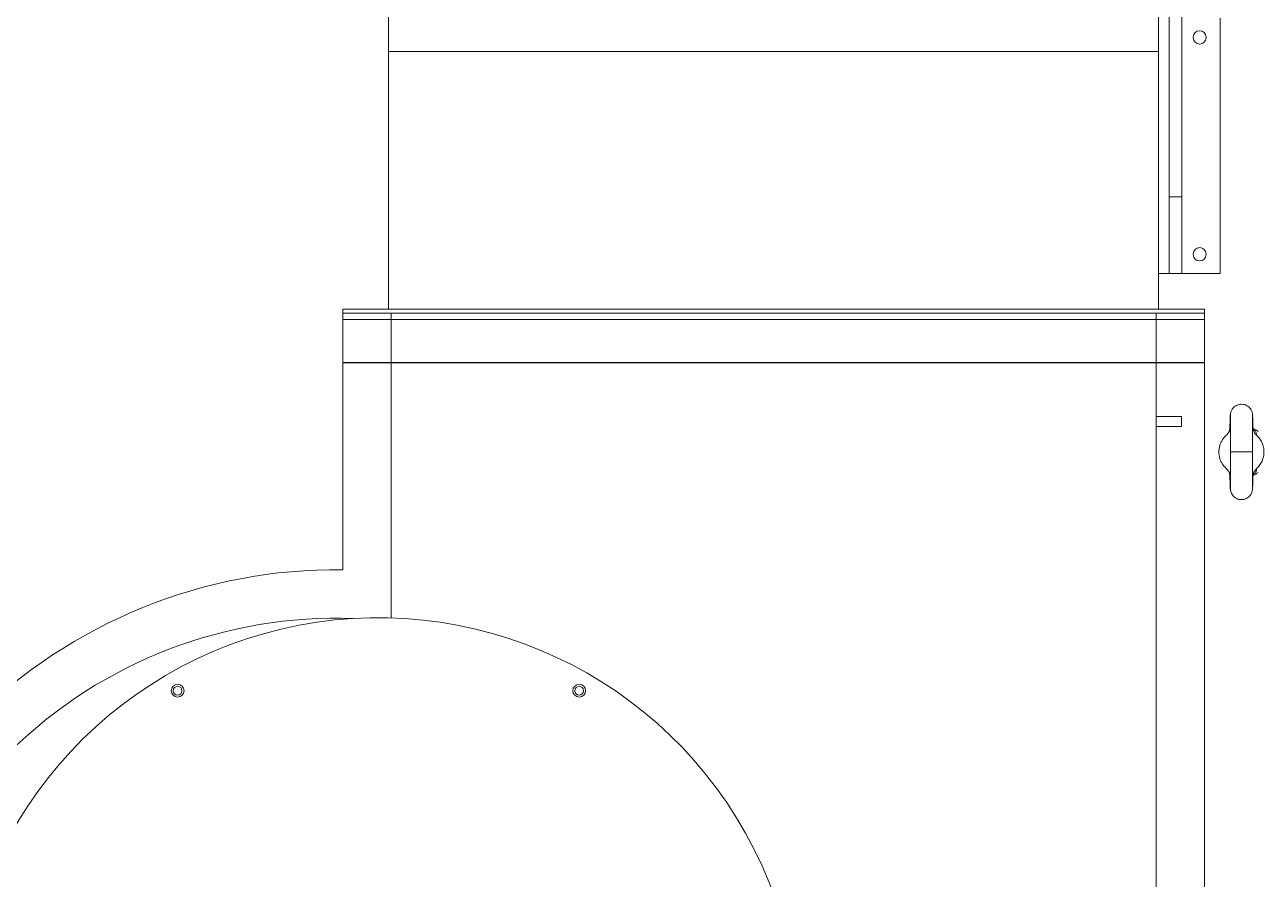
# Model space of a CAD drawing. Extents: x -2187 to 96136, y -11110 to 52208.
# Drawn here: x 38513 to 39480, y 19769 to 20440 of the extents above; entities that cross this region are included whole.
import ezdxf

# ---------------------------------------------------------------- set-up
doc = ezdxf.new("R2010")
doc.units = 0
doc.header["$LTSCALE"] = 1000
doc.header["$MEASUREMENT"] = 0

msp = doc.modelspace()

# ---------------------------------------------------------------- linework, layer by layer
at = {"color": 7, "linetype": 'Continuous', "lineweight": 15}
for p, q in [((39410.341, 20524.501), (39410.341, 20304.501)), ((39420.341, 20524.501), (39420.341, 20304.501)), ((38798.097, 20418.392), (38798.097, 20492.392)), ((39402.097, 20418.392), (39402.097, 20492.392)), ((39450.341, 20444.501), (39450.341, 20244.501)), ((39429.341, 20429.251), (39429.341, 20429.751)), ((39439.341, 20429.751), (39439.341, 20429.251)), ((38798.097, 20418.392), (39402.097, 20418.392)), ((38798.097, 20418.392), (38798.097, 20216.392)), ((39402.097, 20418.392), (39402.097, 20216.392)), ((39410.341, 20244.501), (39410.341, 20304.501)), ((39410.341, 20304.501), (39420.341, 20304.501)), ((39420.341, 20304.501), (39420.341, 20244.501)), ((39429.341, 20259.251), (39429.341, 20259.751)), ((39439.341, 20259.751), (39439.341, 20259.251)), ((39450.341, 20244.501), (39402.097, 20244.501)), ((39420.341, 20244.501), (39410.341, 20244.501)), ((38762.097, 20216.392), (39438.097, 20216.392)), ((38762.097, 20213.392), (38762.097, 20216.392)), ((38762.097, 20208.392), (38762.097, 20213.392)), ((38762.097, 20213.392), (38800.097, 20213.392)), ((38762.097, 20213.392), (39438.097, 20213.392)), ((39400.097, 20213.392), (38800.097, 20213.392)), ((38800.097, 20213.392), (38800.097, 20208.392)), ((39400.097, 20208.392), (39400.097, 20213.392)), ((39400.097, 20213.392), (39438.097, 20213.392)), ((39438.097, 20213.392), (39438.097, 20216.392)), ((39438.097, 20208.392), (39438.097, 20213.392)), ((38762.097, 20208.275), (38762.097, 20208.392)), ((38762.097, 20208.392), (38800.097, 20208.392)), ((38762.097, 20174.618), (38762.097, 20208.275)), ((38762.097, 20208.275), (38800.097, 20208.275)), ((39400.097, 20208.392), (38800.097, 20208.392)), ((38800.097, 20208.392), (38800.097, 20208.275)), ((38800.097, 20208.275), (39400.097, 20208.275)), ((38800.097, 20174.618), (38800.097, 20208.275)), ((39400.097, 20208.392), (39438.097, 20208.392)), ((39400.097, 20208.275), (39400.097, 20208.392)), ((39400.097, 20208.275), (39400.097, 20174.618)), ((39400.097, 20208.275), (39438.097, 20208.275)), ((39438.097, 20208.275), (39438.097, 20208.392)), ((39438.097, 20208.275), (39438.097, 20174.618)), ((38800.097, 20174.618), (38762.097, 20174.618)), ((38762.097, 20012.138), (38762.097, 20174.336)), ((38762.097, 20174.336), (38800.097, 20174.336)), ((39400.097, 20174.618), (38800.097, 20174.618)), ((38800.097, 20174.618), (38800.097, 20174.336)), ((38800.097, 20174.336), (39400.097, 20174.336)), ((38800.097, 20174.336), (38800.097, 19974.35)), ((39400.097, 20174.336), (39400.097, 20174.618)), ((39438.097, 20174.618), (39400.097, 20174.618)), ((39400.097, 20174.336), (39438.097, 20174.336)), ((39400.097, 19660.806), (39400.097, 20174.336)), ((39438.097, 20174.336), (39438.097, 19660.806)), ((39458.499, 20132.608), (39458.407, 20133.175)), ((39475.786, 20133.175), (39475.734, 20132.792)), ((39420.097, 20132.31), (39400.097, 20132.31)), ((39400.097, 20124.31), (39420.097, 20124.31)), ((39420.097, 20124.31), (39420.097, 20132.31)), ((39475.945, 20124.017), (39475.873, 20124.097)), ((39458.047, 20085.125), (39458.053, 20084.873)), ((39458.407, 20075.828), (39458.459, 20076.203)), ((39475.725, 20076.208), (39475.786, 20075.828))]:
    msp.add_line(p, q, dxfattribs=at)
for centre, radius in [((38632.597, 19917.299), 5), ((38632.597, 19917.299), 3.4), ((38947.597, 19917.299), 5), ((38947.597, 19917.299), 3.4)]:
    msp.add_circle(centre, radius, dxfattribs=at)
for centre, radius, start, end in [((39434.341, 20429.751), 5, 0, 180), ((39434.341, 20429.251), 5, 180, 0), ((39434.341, 20259.751), 5, 0, 180), ((39434.341, 20259.251), 5, 180, 0), ((39467.097, 20104.501), 20.64, 50.961752, 63.287183), ((39467.097, 20104.501), 20.64, 296.623254, 309.038248), ((38757.248, 19607.917), 404.25, 89.312793, 180.438094), ((38757.248, 19607.917), 366.25, 87.912772, 180.438094), ((38790.097, 19644.501), 330, 310.070919, 180)]:
    msp.add_arc(centre, radius, start, end, dxfattribs=at)
for points, knots in [([(39458.406, 20133.593), (39458.392, 20133.511), (39458.364, 20133.355), (39458.314, 20132.372), (39458.261, 20131.067), (39458.205, 20129.405), (39458.145, 20127.454), (39458.093, 20125.622), (39458.063, 20124.487), (39458.053, 20124.13)], [0, 0, 0, 0, 0.186422, 0.3571385, 0.5116302, 0.6495948, 0.8082473, 0.9396626, 1, 1, 1, 1]), ([(39475.808, 20133.168), (39475.745, 20133.949), (39475.623, 20135.43), (39474.804, 20137.381), (39473.749, 20138.902), (39472.293, 20140.285), (39470.777, 20141.156), (39469.358, 20141.62), (39467.948, 20141.917), (39466.311, 20141.942), (39464.46, 20141.544), (39462.859, 20140.869), (39461.245, 20139.749), (39459.78, 20138.088), (39458.641, 20135.839), (39458.473, 20134.089), (39458.385, 20133.168)], [0, 0, 0, 0, 0.0854958, 0.1622731, 0.2295506, 0.2882541, 0.3824333, 0.4186839, 0.4513623, 0.5395751, 0.5951259, 0.6581952, 0.7292142, 0.8090484, 0.8994913, 1, 1, 1, 1]), ([(39458.41, 20132.762), (39458.421, 20132.706), (39458.444, 20132.587), (39458.464, 20131.246), (39458.475, 20129.005), (39458.476, 20125.77), (39458.466, 20121.624), (39458.452, 20117.496), (39458.437, 20113.836), (39458.424, 20110.874), (39458.411, 20107.742), (39458.402, 20105.594), (39458.397, 20104.501)], [0, 0, 0, 0, 0.1014706, 0.2189374, 0.3392157, 0.4615685, 0.5871972, 0.717642, 0.7852166, 0.8545789, 0.926035, 1, 1, 1, 1]), ([(39475.796, 20104.501), (39475.791, 20105.791), (39475.78, 20108.227), (39475.766, 20111.618), (39475.754, 20114.529), (39475.743, 20117.201), (39475.735, 20119.559), (39475.728, 20121.596), (39475.724, 20123.385), (39475.72, 20125.215), (39475.718, 20127.237), (39475.72, 20129.088), (39475.726, 20130.647), (39475.738, 20131.834), (39475.755, 20132.662), (39475.774, 20132.735), (39475.783, 20132.771)], [0, 0, 0, 0, 0.0871123, 0.1644653, 0.2329426, 0.2930756, 0.3607916, 0.4146856, 0.4595066, 0.5155964, 0.5855345, 0.6697403, 0.7427529, 0.8242623, 0.9140168, 1, 1, 1, 1]), ([(39476.14, 20124.123), (39476.124, 20124.726), (39476.081, 20126.34), (39476.019, 20128.437), (39475.954, 20130.47), (39475.893, 20132.072), (39475.835, 20133.298), (39475.803, 20133.492), (39475.787, 20133.593)], [0, 0, 0, 0, 0.1032385, 0.275914, 0.4275668, 0.5990812, 0.7901465, 1, 1, 1, 1]), ([(39458.054, 20123.884), (39457.968, 20122.946), (39457.796, 20121.068), (39456.635, 20118.981), (39455.661, 20118.021), (39455.354, 20117.718)], [0, 0, 0, 0, 0.4060666, 0.8127992, 1, 1, 1, 1]), ([(39458.047, 20123.842), (39458.046, 20123.842), (39458.043, 20123.847), (39458.049, 20123.867), (39458.054, 20123.884)], [0, 0, 0, 0, 0.1206935, 1, 1, 1, 1]), ([(39458.46, 20120.246), (39458.409, 20120.458), (39458.119, 20121.646), (39458.083, 20122.874), (39458.054, 20123.884)], [0, 0, 0, 0, 0.1781849, 1, 1, 1, 1]), ([(39476.139, 20123.883), (39476.111, 20122.807), (39476.079, 20121.57), (39475.773, 20120.38), (39475.733, 20120.226)], [0, 0, 0, 0, 0.8700391, 1, 1, 1, 1]), ([(39478.84, 20117.718), (39478.494, 20118.064), (39477.509, 20119.052), (39476.393, 20121.156), (39476.224, 20122.974), (39476.139, 20123.883)], [0, 0, 0, 0, 0.2122408, 0.6056931, 1, 1, 1, 1]), ([(39455.354, 20091.284), (39454.418, 20092.228), (39452.845, 20093.817), (39451.242, 20096.533), (39450.199, 20099.059), (39449.562, 20101.74), (39449.344, 20104.501), (39449.564, 20107.262), (39450.198, 20109.943), (39451.242, 20112.469), (39452.845, 20115.185), (39454.419, 20116.774), (39455.354, 20117.718)], [0, 0, 0, 0, 0.1331029, 0.2239807, 0.3151916, 0.4072988, 0.500002, 0.5927097, 0.6848132, 0.7760205, 0.8668931, 1, 1, 1, 1]), ([(39476.417, 20122.152), (39476.688, 20121.933), (39477.43, 20121.333), (39478.208, 20120.365), (39478.793, 20119.376), (39479.023, 20118.587), (39479.007, 20118.053), (39478.887, 20117.813), (39478.84, 20117.718)], [0, 0, 0, 0, 0.1129412, 0.3096844, 0.5065846, 0.6923032, 0.8781898, 1, 1, 1, 1]), ([(39458.397, 20104.501), (39458.405, 20102.77), (39458.419, 20099.297), (39458.441, 20094.234), (39458.459, 20089.457), (39458.472, 20085.109), (39458.477, 20081.369), (39458.471, 20078.456), (39458.453, 20076.922), (39458.431, 20076.276), (39458.417, 20076.237), (39458.41, 20076.219)], [0, 0, 0, 0, 0.1168698, 0.2344184, 0.3536611, 0.4753945, 0.600804, 0.7315924, 0.8682574, 0.9384254, 1, 1, 1, 1]), ([(39475.783, 20076.232), (39475.774, 20076.268), (39475.755, 20076.341), (39475.738, 20077.169), (39475.726, 20078.355), (39475.72, 20079.915), (39475.718, 20081.765), (39475.72, 20083.787), (39475.724, 20085.618), (39475.728, 20087.406), (39475.735, 20089.443), (39475.743, 20091.802), (39475.754, 20094.474), (39475.766, 20097.384), (39475.78, 20100.775), (39475.791, 20103.211), (39475.796, 20104.501)], [0, 0, 0, 0, 0.0859832, 0.1757377, 0.2572471, 0.3302597, 0.4144655, 0.4844036, 0.5404934, 0.5853144, 0.6392084, 0.7069244, 0.7670574, 0.8355347, 0.9128877, 1, 1, 1, 1]), ([(39455.354, 20091.284), (39455.699, 20090.938), (39456.685, 20089.95), (39457.801, 20087.846), (39457.97, 20086.029), (39458.054, 20085.119)], [0, 0, 0, 0, 0.2122615, 0.6057035, 1, 1, 1, 1]), ([(39458.054, 20085.119), (39458.052, 20085.125), (39458.046, 20085.145), (39458.059, 20085.134), (39458.068, 20085.126)], [0, 0, 0, 0, 0.3172575, 1, 1, 1, 1]), ([(39458.053, 20084.873), (39458.063, 20084.515), (39458.093, 20083.381), (39458.145, 20081.548), (39458.205, 20079.598), (39458.261, 20077.935), (39458.314, 20076.63), (39458.364, 20075.647), (39458.392, 20075.491), (39458.406, 20075.41)], [0, 0, 0, 0, 0.0603393, 0.1917543, 0.3504065, 0.4883709, 0.6428622, 0.8135784, 1, 1, 1, 1]), ([(39458.054, 20085.119), (39458.083, 20086.196), (39458.115, 20087.433), (39458.421, 20088.623), (39458.461, 20088.777)], [0, 0, 0, 0, 0.87087887, 1, 1, 1, 1]), ([(39475.733, 20088.796), (39475.768, 20088.66), (39476.076, 20087.464), (39476.109, 20086.221), (39476.139, 20085.119)], [0, 0, 0, 0, 0.1136583, 1, 1, 1, 1]), ([(39475.787, 20075.41), (39475.803, 20075.511), (39475.835, 20075.704), (39475.893, 20076.93), (39475.954, 20078.532), (39476.019, 20080.565), (39476.081, 20082.663), (39476.124, 20084.276), (39476.14, 20084.88)], [0, 0, 0, 0, 0.2098537, 0.4009192, 0.5724338, 0.7240867, 0.8967624, 1, 1, 1, 1]), ([(39476.139, 20085.119), (39476.225, 20086.057), (39476.398, 20087.935), (39477.558, 20090.022), (39478.533, 20090.982), (39478.84, 20091.284)], [0, 0, 0, 0, 0.4061019, 0.8128695, 1, 1, 1, 1]), ([(39476.145, 20085.158), (39476.146, 20085.159), (39476.162, 20085.173), (39476.15, 20085.145), (39476.139, 20085.119)], [0, 0, 0, 0, 0.0597837, 1, 1, 1, 1]), ([(39478.84, 20091.284), (39478.873, 20091.222), (39479.054, 20090.884), (39478.991, 20089.978), (39478.175, 20088.381), (39476.909, 20087.319), (39476.432, 20086.918)], [0, 0, 0, 0, 0.082176, 0.4488561, 0.7923828, 1, 1, 1, 1]), ([(39458.385, 20075.834), (39458.449, 20075.054), (39458.57, 20073.573), (39459.389, 20071.622), (39460.444, 20070.101), (39461.9, 20068.718), (39463.416, 20067.847), (39464.835, 20067.382), (39466.245, 20067.086), (39467.882, 20067.061), (39469.733, 20067.459), (39471.334, 20068.134), (39472.949, 20069.253), (39474.413, 20070.914), (39475.552, 20073.163), (39475.72, 20074.913), (39475.808, 20075.834)], [0, 0, 0, 0, 0.0854887, 0.1622764, 0.2295452, 0.2882465, 0.3824362, 0.4186935, 0.45137, 0.5395814, 0.5951343, 0.6581921, 0.7292062, 0.8090544, 0.8994829, 1, 1, 1, 1])]:
    msp.add_open_spline(points, degree=3, knots=knots, dxfattribs=at)
msp.add_open_spline([(39478.84, 20117.718), (39479.719, 20116.835), (39481.478, 20115.068), (39483.338, 20111.793), (39484.515, 20108.235), (39484.908, 20104.501), (39484.515, 20100.767), (39483.338, 20097.21), (39481.478, 20093.934), (39479.719, 20092.168), (39478.84, 20091.284)], degree=3, dxfattribs=at)
at = {"color": 8, "linetype": 'Continuous', "lineweight": 15}
msp.add_open_spline([(39458.397, 20104.501), (39458.434, 20104.501), (39458.508, 20104.501), (39459.233, 20104.501), (39460.863, 20104.501), (39463.748, 20104.501), (39467.097, 20104.501), (39470.445, 20104.501), (39473.33, 20104.501), (39474.96, 20104.501), (39475.685, 20104.501), (39475.759, 20104.501), (39475.796, 20104.501)], degree=3, knots=[0, 0, 0, 0, 0.0654142, 0.1303359, 0.2553807, 0.3772442, 0.500008, 0.6227707, 0.7446231, 0.8696689, 0.9345934, 1, 1, 1, 1], dxfattribs=at)

doc.saveas('drawing.dxf')
